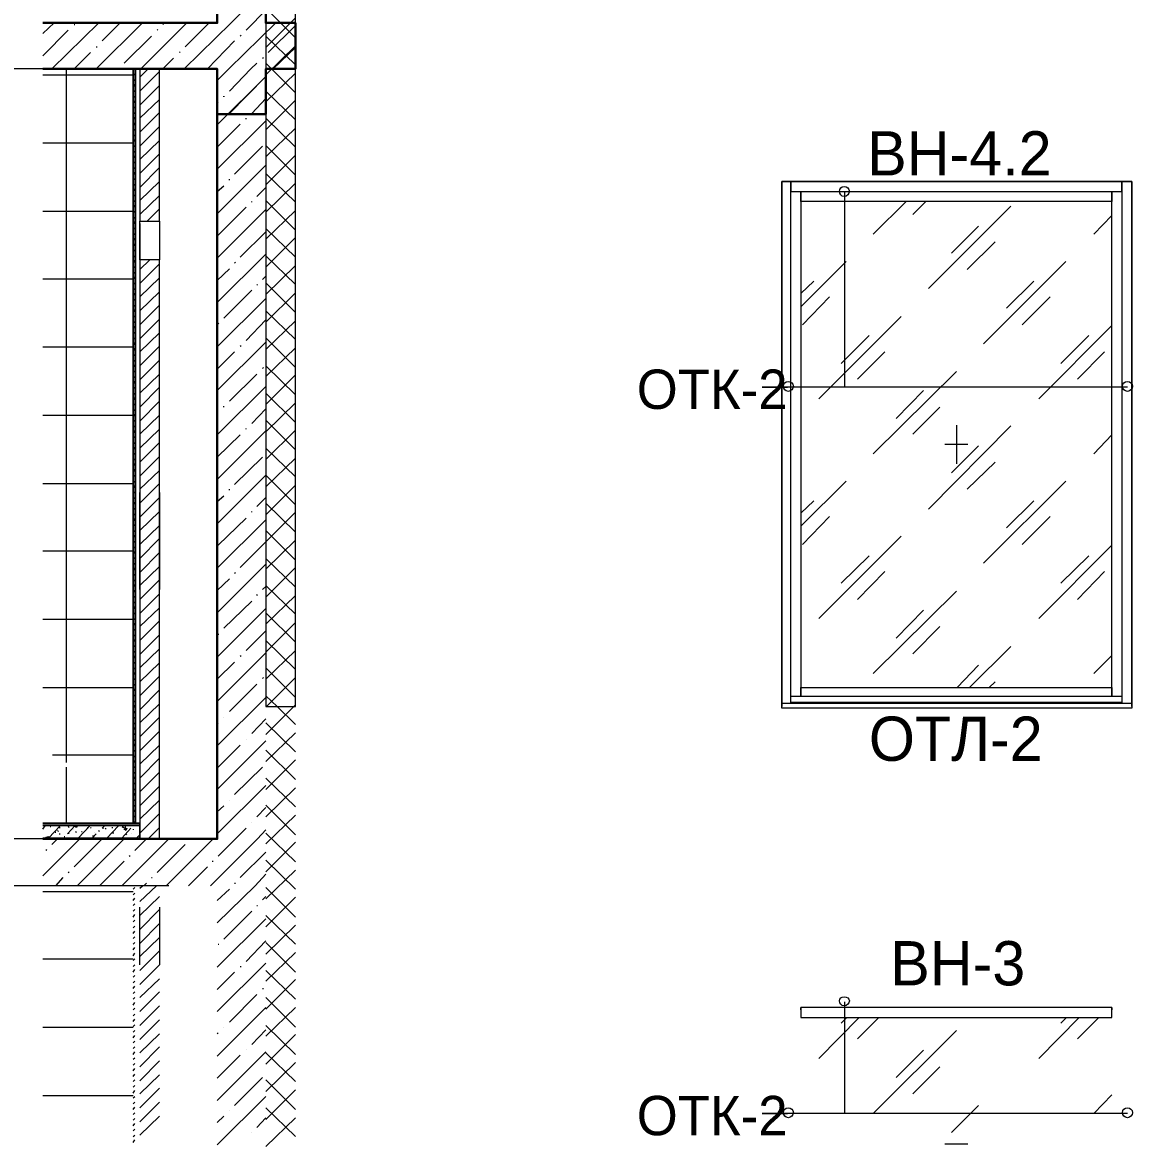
# Model space of a CAD drawing. Header units: millimetres. Extents: x 2294 to 908349, y -83289 to 219220.
# Drawn here: x 410032 to 415927, y -78057 to -72083 of the extents above; entities that cross this region are included whole.
import ezdxf

# ---------------------------------------------------------------- set-up
doc = ezdxf.new("R2010")
doc.units = ezdxf.units.MM
doc.layers.add('PDF _Геометрия', color=7, linetype='Continuous')
doc.layers.add('PDF _Текст', color=7, linetype='Continuous')

msp = doc.modelspace()

# ---------------------------------------------------------------- linework, layer by layer
at = {"layer": 'PDF _Геометрия', "lineweight": 30}
for points in [[(411066.2, -72329.7), (411066.2, -72570.2), (411324.1, -72570.2), (411324.1, -72329.7), (411481.5, -72329.7), (411481.5, -72084.9), (411324.1, -72084.9), (411324.1, -70843.4), (411066.2, -70843.4), (411066.2, -72084.9), (410139.4, -72084.9)], [(410139.4, -72329.7), (411066.2, -72329.7), (411066.2, -76421.5), (410139.4, -76421.5)]]:
    msp.add_lwpolyline(points, dxfattribs=at)
at = {"layer": 'PDF _Геометрия', "lineweight": 9}
for points in [[(411324.1, -70843.4), (411324.1, -75717.7), (411481.5, -75717.7), (411481.5, -70843.4)], [(410620.3, -72329.7), (410620.3, -76338.5), (410629, -76338.5), (410633.4, -76338.5), (410633.4, -72329.7), (410629, -72329.7)], [(410655.2, -73138.5), (410760.1, -73138.5), (410760.1, -72329.7), (410655.2, -72329.7), (410655.2, -73138.5), (410760.1, -73138.5), (410760.1, -73344), (410655.2, -73344)], [(415870.5, -72928.7), (415844.3, -72928.7), (414139.4, -72928.7), (414113.1, -72928.7), (414065.1, -72928.7), (414065.1, -73007.3), (414065.1, -75639), (414065.1, -75717.7), (414065.1, -72928.7), (415923, -72928.7), (415923, -75717.7), (415923, -75639), (415923, -73007.3), (415923, -72928.7)], [(414139.4, -72981.1), (415844.3, -72981.1), (415870.5, -72981.1), (415870.5, -72928.7), (415870.5, -73007.3), (415870.5, -75639), (415870.5, -75695.9), (414113.1, -75695.9), (414113.1, -75639), (414113.1, -73007.3), (414113.1, -72928.7), (414113.1, -72981.1)], [(414113.1, -75665.3), (414113.1, -72981.1), (414165.6, -72981.1), (414165.6, -75665.3)], [(415818.1, -73033.6), (414165.6, -73033.6), (414165.6, -72981.1), (415818.1, -72981.1)], [(415818.1, -75665.3), (415818.1, -72981.1), (415870.5, -72981.1), (415870.5, -75665.3)], [(410760.1, -76421.5), (410760.1, -73344), (410655.2, -73344), (410655.2, -76421.5)], [(415818.1, -75665.3), (414165.6, -75665.3), (414165.6, -75617.2), (415818.1, -75617.2)]]:
    msp.add_lwpolyline(points, close=True, dxfattribs=at)
for points in [[(410139.4, -72084.9), (411066.2, -72084.9), (411066.2, -72080.6), (411066.2, -71918.8), (410139.4, -71918.8), (410904.4, -71918.8), (410904.4, -71507.9), (410904.4, -71464.2), (410904.4, -71437.9), (410904.4, -71433.6), (410139.4, -71446.7)], [(410873.8, -72329.7), (409859.6, -72329.7), (409601.7, -72329.7), (409601.7, -72640.1), (408775.4, -72640.1)], [(410620.3, -76338.5), (410620.3, -72329.7), (410139.4, -72329.7)], [(410629, -72329.7), (410629, -76338.5)], [(410760.1, -76421.5), (410808.2, -76421.5), (411066.2, -76421.5), (411066.2, -72329.7)], [(414397.3, -72981.1), (414397.3, -74021.5), (413960.1, -74021.5), (414095.7, -74021.5)], [(414550.3, -73208.4), (414725.2, -73033.6)], [(414760.1, -73103.5), (414830.1, -73033.6)], [(414843.2, -73497), (415280.3, -73059.8)], [(415721.9, -73208.4), (415818.1, -73107.9)], [(410655.2, -73151.6), (410655.2, -73186.6), (410655.2, -73344), (410655.2, -73138.5)], [(414965.6, -73309), (415109.9, -73164.7)], [(415048.7, -73396.4), (415197.3, -73247.8)], [(414165.6, -73593.1), (414406, -73352.7)], [(415136.1, -73789.9), (415573.2, -73352.7)], [(414165.6, -73523.2), (414235.5, -73457.6)], [(415258.5, -73601.9), (415402.8, -73457.6)], [(414174.3, -73689.3), (414318.6, -73540.7)], [(415341.6, -73689.3), (415490.2, -73540.7)], [(414261.8, -74082.8), (414698.9, -73645.6)], [(415429, -74082.8), (415818.1, -73693.7)], [(414379.8, -73894.8), (414528.4, -73746.1)], [(415547, -73894.8), (415695.6, -73746.1)], [(414467.2, -73977.8), (414611.5, -73833.6)], [(415634.4, -73977.8), (415778.7, -73833.6)], [(414550.3, -74375.6), (414991.8, -73938.5)], [(415901.1, -74021.5), (413960.1, -74021.5)], [(414672.7, -74187.7), (414817, -74039)], [(414760.1, -74270.7), (414904.4, -74126.5)], [(414843.2, -74668.5), (415280.3, -74227)], [(414991.8, -74222.6), (414991.8, -74428.1)], [(415721.9, -74375.6), (415818.1, -74275.1)], [(414930.6, -74323.2), (415053, -74323.2)], [(414965.6, -74476.2), (415109.9, -74331.9)], [(415048.7, -74563.6), (415197.3, -74419.4)], [(414165.6, -74760.3), (414406, -74519.9)], [(415136.1, -74957.1), (415573.2, -74519.9)], [(410655.2, -75097), (410655.2, -74581.1)], [(410760.1, -74581.1), (410760.1, -75097)], [(414165.6, -74690.4), (414235.5, -74624.8)], [(415258.5, -74769.1), (415402.8, -74624.8)], [(414174.3, -74856.5), (414318.6, -74707.9)], [(415341.6, -74856.5), (415490.2, -74707.9)], [(414261.8, -75250), (414698.9, -74812.8)], [(415429, -75250), (415818.1, -74860.9)], [(414379.8, -75062), (414528.4, -74917.7)], [(415547, -75062), (415695.6, -74917.7)], [(414467.2, -75149.4), (414611.5, -75000.8)], [(415634.4, -75149.4), (415778.7, -75000.8)], [(414550.3, -75542.9), (414991.8, -75105.7)], [(414672.7, -75354.9), (414817, -75206.2)], [(414760.1, -75437.9), (414904.4, -75293.7)], [(415061.8, -75617.2), (415280.3, -75398.6)], [(415721.9, -75542.9), (415818.1, -75446.7)], [(414996.2, -75617.2), (415109.9, -75499.1)], [(415166.7, -75617.2), (415197.3, -75586.6)], [(415870.5, -75665.3), (414113.1, -75665.3)], [(415923, -75695.9), (415923, -75700.2), (415923, -75726.5), (414065.1, -75726.5), (414065.1, -75700.2), (414065.1, -75695.9)], [(414065.1, -75700.2), (415923, -75700.2)], [(414065.1, -75722.1), (414065.1, -75717.7)], [(415870.5, -75695.9), (414113.1, -75695.9), (415870.5, -75695.9)], [(415923, -75717.7), (415923, -75722.1)], [(410991.8, -76421.5), (409885.8, -76421.5), (409614.8, -76421.5), (409614.8, -76111.2), (408788.6, -76111.2)], [(410139.4, -76421.5), (410655.2, -76421.5), (410655.2, -76417.2), (410655.2, -76351.6), (410655.2, -76342.9), (410655.2, -76338.5), (410139.4, -76338.5)], [(410655.2, -76342.9), (410139.4, -76342.9)], [(410239.9, -76338.5), (410449.8, -76338.5)], [(410655.2, -76351.6), (410139.4, -76351.6)], [(410655.2, -76417.2), (410139.4, -76417.2)], [(410808.2, -76670.7), (409737.2, -76670.7), (409627.9, -76670.7), (409627.9, -76976.7), (408801.7, -76976.7)], [(410449.8, -76670.7), (410239.9, -76670.7)], [(410655.2, -76670.7), (410633.4, -76670.7)], [(410655.2, -77090.4), (410655.2, -76784.4)], [(410760.1, -76784.4), (410760.1, -77090.4)], [(414397.3, -77287.1), (414397.3, -77881.6), (413960.1, -77881.6), (414095.7, -77881.6)], [(414165.6, -77330.8), (414165.6, -77317.7), (414165.6, -77370.2), (415818.1, -77370.2), (415818.1, -77317.7), (415818.1, -77330.8)], [(415818.1, -77317.7), (414165.6, -77317.7)], [(414261.8, -77588.8), (414476, -77370.2)], [(414379.8, -77400.8), (414410.4, -77370.2)], [(414467.2, -77483.8), (414580.9, -77370.2)], [(415429, -77588.8), (415643.2, -77370.2)], [(415547, -77400.8), (415577.6, -77370.2)], [(415634.4, -77483.8), (415748.1, -77370.2)], [(414550.3, -77881.6), (414991.8, -77440.1)], [(414672.7, -77689.3), (414817, -77545)], [(414760.1, -77776.7), (414904.4, -77632.5)], [(414965.6, -77982.2), (415109.9, -77837.9)], [(415721.9, -77881.6), (415818.1, -77781.1)], [(415901.1, -77881.6), (413960.1, -77881.6)], [(415053, -78043.4), (414930.6, -78043.4)]]:
    msp.add_lwpolyline(points, dxfattribs=at)
at = {"layer": 'PDF _Геометрия', "color": 250, "lineweight": 9, "true_color": 0x1d1d1d}
for points in [[(410891.3, -72329.7), (411140.5, -72084.9), (411324.1, -71897)], [(411219.2, -72124.3), (411258.5, -72084.9), (411324.1, -72015)], [(411481.5, -72163.6), (411324.1, -72006.3)], [(410139.4, -72141.8), (410200.6, -72084.9)], [(410187.5, -72329.7), (410436.6, -72084.9)], [(410305.5, -72093.7), (410309.9, -72093.7)], [(410423.5, -72329.7), (410668.3, -72084.9)], [(410454.1, -72181.1), (410550.3, -72084.9)], [(410659.6, -72329.7), (410904.4, -72084.9)], [(410777.6, -72093.7), (410786.4, -72084.9)], [(410895.7, -72211.7), (411022.4, -72084.9)], [(411127.4, -72329.7), (411066.2, -72391), (411127.4, -72329.7), (411376.5, -72084.9)], [(411324.1, -72216.1), (411481.5, -72058.7)], [(411337.2, -72242.3), (411481.5, -72098.1)], [(410139.4, -72259.8), (410274.9, -72124.3)], [(410572.2, -72299.1), (410716.4, -72154.9)], [(410747, -72124.3), (410751.4, -72119.9)], [(411188.6, -72154.9), (411192.9, -72150.5)], [(411481.5, -72307.9), (411324.1, -72154.9)], [(410423.5, -72211.7), (410427.9, -72211.7)], [(411013.7, -72329.7), (411158, -72181.1)], [(411324.1, -72360.3), (411481.5, -72207.3)], [(411363.4, -72329.7), (411481.5, -72216.1)], [(410305.5, -72329.7), (410392.9, -72242.3)], [(410777.6, -72329.7), (410834.5, -72272.9)], [(410865.1, -72242.3), (410869.4, -72237.9)], [(411306.6, -72272.9), (411311, -72268.5)], [(410541.6, -72329.7), (410541.6, -72325.4)], [(410655.2, -72373.5), (410698.9, -72329.7)], [(411245.4, -72329.7), (411131.7, -72447.8), (411245.4, -72329.7), (411276, -72299.1)], [(411481.5, -72456.5), (411324.1, -72299.1)], [(410655.2, -72447.8), (410760.1, -72342.9)], [(411127.4, -72570.2), (411324.1, -72369.1), (411066.2, -72627)], [(411324.1, -72504.6), (411481.5, -72351.6)], [(410655.2, -72522.1), (410760.1, -72417.2)], [(411481.5, -72600.8), (411324.1, -72447.8)], [(410655.2, -72592), (410760.1, -72491.5)], [(411324.1, -72653.2), (411481.5, -72495.9)], [(410655.2, -72666.4), (410760.1, -72561.4)], [(410655.2, -72740.7), (410760.1, -72635.8)], [(411066.2, -72863.1), (411324.1, -72605.2)], [(411066.2, -72745), (411188.6, -72622.6)], [(411219.2, -72596.4), (411219.2, -72592)], [(411481.5, -72745), (411324.1, -72592)], [(411324.1, -72797.5), (411481.5, -72644.5)], [(410655.2, -72810.6), (410760.1, -72710.1)], [(411158, -72889.3), (411306.6, -72740.7)], [(411481.5, -72893.7), (411324.1, -72736.3)], [(410655.2, -72884.9), (410760.1, -72780)], [(411324.1, -72946.1), (411481.5, -72788.8)], [(410655.2, -72959.3), (410760.1, -72854.3)], [(411066.2, -73099.1), (411324.1, -72841.2)], [(410655.2, -73029.2), (410760.1, -72928.7)], [(411131.7, -72919.9), (411131.7, -72915.5)], [(411481.5, -73037.9), (411324.1, -72884.9)], [(411324.1, -73090.4), (411481.5, -72937.4)], [(411066.2, -72981.1), (411101.1, -72950.5)], [(411276, -73007.3), (411324.1, -72959.3)], [(410655.2, -73103.5), (410760.1, -73003)], [(411249.8, -73037.9), (411249.8, -73033.6)], [(411481.5, -73186.6), (411324.1, -73029.2)], [(410694.6, -73138.5), (410760.1, -73072.9)], [(411066.2, -73335.2), (411324.1, -73077.3)], [(411070.5, -73212.8), (411219.2, -73064.2)], [(411324.1, -73234.7), (411481.5, -73081.7)], [(411481.5, -73330.8), (411324.1, -73177.8)], [(411188.6, -73330.8), (411324.1, -73195.3)], [(411324.1, -73383.3), (411481.5, -73225.9)], [(410655.2, -73396.4), (410707.7, -73344)], [(411066.2, -73571.3), (411324.1, -73313.4)], [(411158, -73361.4), (411162.3, -73357.1)], [(411481.5, -73475.1), (411324.1, -73322.1)], [(410655.2, -73470.7), (410760.1, -73365.8)], [(411066.2, -73453.2), (411131.7, -73392)], [(411324.1, -73527.6), (411481.5, -73374.6)], [(410655.2, -73540.7), (410760.1, -73440.1)], [(411276, -73479.5), (411280.4, -73475.1)], [(411306.6, -73448.9), (411324.1, -73431.4)], [(411481.5, -73623.7), (411324.1, -73466.4)], [(410655.2, -73615), (410760.1, -73514.4)], [(411101.1, -73654.3), (411249.8, -73505.7)], [(411324.1, -73676.2), (411481.5, -73518.8)], [(410655.2, -73689.3), (410760.1, -73584.4)], [(411066.2, -73807.3), (411324.1, -73549.4)], [(411481.5, -73768), (411324.1, -73615)], [(410655.2, -73763.6), (410760.1, -73658.7)], [(411070.5, -73684.9), (411074.9, -73680.6)], [(411219.2, -73772.4), (411324.1, -73663.1)], [(411324.1, -73820.5), (411481.5, -73667.5)], [(410655.2, -73833.6), (410760.1, -73733)], [(411481.5, -73916.6), (411324.1, -73759.3)], [(410655.2, -73907.9), (410760.1, -73803)], [(411066.2, -74039), (411324.1, -73781.1)], [(411066.2, -73925.4), (411158, -73833.6)], [(411188.6, -73803), (411192.9, -73798.6)], [(411324.1, -73964.7), (411481.5, -73811.7)], [(410655.2, -73982.2), (410760.1, -73877.3)], [(410655.2, -74052.1), (410760.1, -73951.6)], [(411131.7, -74095.9), (411276, -73951.6)], [(411306.6, -73921), (411311, -73916.6)], [(411481.5, -74060.9), (411324.1, -73907.9)], [(411324.1, -74113.4), (411481.5, -73956)], [(410655.2, -74126.5), (410760.1, -74021.5)], [(411066.2, -74275.1), (411324.1, -74017.2)], [(411481.5, -74209.5), (411324.1, -74052.1)], [(410655.2, -74200.8), (410760.1, -74095.9)], [(411101.1, -74126.5), (411101.1, -74122.1)], [(411324.1, -74257.6), (411481.5, -74104.6)], [(410655.2, -74270.7), (410760.1, -74170.2)], [(411066.2, -74157.1), (411070.5, -74157.1)], [(411249.8, -74213.9), (411324.1, -74135.2)], [(410655.2, -74345), (410760.1, -74244.5)], [(411066.2, -74511.2), (411324.1, -74253.2)], [(411219.2, -74244.5), (411219.2, -74240.1)], [(411481.5, -74353.8), (411324.1, -74196.4)], [(411324.1, -74406.2), (411481.5, -74248.9)], [(411066.2, -74393.1), (411188.6, -74275.1)], [(410655.2, -74419.4), (410760.1, -74314.4)], [(411481.5, -74498), (411324.1, -74345)], [(410655.2, -74493.7), (410760.1, -74388.8)], [(411158, -74537.4), (411306.6, -74393.1)], [(411324.1, -74550.5), (411481.5, -74397.5)], [(410655.2, -74563.6), (410760.1, -74463.1)], [(411066.2, -74747.2), (411324.1, -74489.3), (411481.5, -74646.7)], [(410655.2, -74637.9), (410760.1, -74533)], [(411324.1, -74699.1), (411481.5, -74541.8)], [(410655.2, -74712.3), (410760.1, -74607.3)], [(411066.2, -74629.2), (411101.1, -74598.6)], [(411131.7, -74568), (411131.7, -74563.6)], [(411276, -74655.4), (411324.1, -74607.3)], [(411481.5, -74790.9), (411324.1, -74637.9)], [(410655.2, -74782.2), (410760.1, -74681.7)], [(411066.2, -74983.3), (411324.1, -74725.4)], [(411070.5, -74860.9), (411219.2, -74716.6)], [(411188.6, -74978.9), (411324.1, -74843.4), (411481.5, -74686)], [(411249.8, -74686), (411249.8, -74681.7)], [(410655.2, -74856.5), (410760.1, -74756)], [(411481.5, -74939.6), (411324.1, -74782.2)], [(410655.2, -74930.8), (410760.1, -74825.9)], [(411324.1, -74987.7), (411481.5, -74834.7)], [(410655.2, -75005.2), (410760.1, -74900.2)], [(411066.2, -75219.4), (411324.1, -74961.4)], [(411481.5, -75083.8), (411324.1, -74930.8)], [(410655.2, -75075.1), (410760.1, -74974.6)], [(411158, -75009.5), (411162.3, -75005.2)], [(411324.1, -75136.3), (411481.5, -74978.9)], [(410655.2, -75149.4), (410760.1, -75044.5)], [(411066.2, -75101.3), (411131.7, -75040.1)], [(411306.6, -75097), (411324.1, -75079.5)], [(411481.5, -75228.1), (411324.1, -75075.1)], [(410655.2, -75223.7), (410760.1, -75118.8)], [(411276, -75127.6), (411280.4, -75123.2)], [(411324.1, -75280.6), (411481.5, -75127.6)], [(410655.2, -75293.7), (410760.1, -75193.1)], [(411066.2, -75455.4), (411324.1, -75197.5)], [(411101.1, -75302.4), (411249.8, -75158.2)], [(410655.2, -75368), (410760.1, -75263.1)], [(411481.5, -75376.7), (411324.1, -75219.4)], [(411219.2, -75420.5), (411324.1, -75315.5)], [(411324.1, -75429.2), (411481.5, -75271.8)], [(410655.2, -75442.3), (410760.1, -75337.4)], [(411070.5, -75333), (411074.9, -75333)], [(411481.5, -75521), (411324.1, -75368)], [(410655.2, -75512.3), (410760.1, -75411.7)], [(411066.2, -75691.5), (411324.1, -75433.6)], [(411188.6, -75451.1), (411192.9, -75446.7)], [(411324.1, -75573.5), (411481.5, -75420.5)], [(410655.2, -75586.6), (410760.1, -75486)], [(411066.2, -75573.5), (411158, -75481.7)], [(410655.2, -75660.9), (410760.1, -75556)], [(411306.6, -75569.1), (411311, -75564.7)], [(411481.5, -75669.6), (411324.1, -75512.3)], [(411324.1, -75717.7), (411328.4, -75717.7), (411481.5, -75564.7)], [(411131.7, -75743.9), (411276, -75599.7)], [(410655.2, -75735.2), (410760.1, -75630.3)], [(411066.2, -75927.6), (411324.1, -75669.6)], [(411481.5, -75813.9), (411385.3, -75717.7), (411324.1, -75660.9)], [(410655.2, -75805.2), (410760.1, -75704.6)], [(411324.1, -75866.4), (411472.7, -75717.7), (411481.5, -75709)], [(410655.2, -75879.5), (410760.1, -75774.5)], [(411066.2, -75809.5), (411070.5, -75805.2)], [(411101.1, -75774.5), (411101.1, -75774.5)], [(411249.8, -75862), (411324.1, -75783.3)], [(411481.5, -75958.2), (411324.1, -75805.2)], [(410655.2, -75953.8), (410760.1, -75848.9)], [(411324.1, -76010.6), (411481.5, -75857.6)], [(410655.2, -76023.7), (410760.1, -75923.2)], [(411066.2, -76159.2), (411324.1, -75901.3)], [(411066.2, -76045.6), (411188.6, -75923.2)], [(411219.2, -75892.6), (411219.2, -75892.6)], [(411481.5, -76106.8), (411324.1, -75949.4)], [(410655.2, -76098), (410760.1, -75993.1)], [(411158, -76185.5), (411306.6, -76041.2)], [(411324.1, -76159.2), (411481.5, -76001.9)], [(410655.2, -76172.4), (410760.1, -76067.4)], [(411481.5, -76251.1), (411324.1, -76098)], [(410655.2, -76246.7), (410760.1, -76141.8)], [(411066.2, -76395.3), (411324.1, -76137.4)], [(411324.1, -76303.5), (411481.5, -76150.5)], [(410655.2, -76316.6), (410760.1, -76216.1)], [(411131.7, -76216.1), (411131.7, -76216.1)], [(411066.2, -76277.3), (411101.1, -76246.7)], [(411276, -76303.5), (411324.1, -76255.4)], [(411481.5, -76399.7), (411324.1, -76242.3)], [(410655.2, -76390.9), (410760.1, -76286)], [(411249.8, -76334.1), (411249.8, -76334.1)], [(411324.1, -76447.8), (411481.5, -76294.8)], [(410139.4, -76369.1), (410152.5, -76351.6)], [(410170, -76417.2), (410231.2, -76351.6)], [(410178.7, -76356), (410183.1, -76356)], [(410205, -76386.6), (410209.3, -76386.6)], [(410218.1, -76377.8), (410222.4, -76382.2)], [(410226.8, -76360.3), (410231.2, -76360.3)], [(410226.8, -76395.3), (410231.2, -76395.3)], [(410270.5, -76395.3), (410309.9, -76351.6)], [(410274.9, -76356), (410279.3, -76360.3)], [(410274.9, -76390.9), (410279.3, -76390.9)], [(410301.1, -76373.5), (410301.1, -76373.5)], [(410323, -76351.6), (410318.6, -76360.3), (410309.9, -76356), (410314.2, -76351.6)], [(410314.2, -76382.2), (410318.6, -76386.6)], [(410327.4, -76417.2), (410388.6, -76351.6)], [(410344.8, -76382.2), (410349.2, -76382.2)], [(410375.4, -76360.3), (410379.8, -76364.7)], [(410392.9, -76364.7), (410397.3, -76360.3)], [(410401.7, -76417.2), (410423.5, -76395.3)], [(410406, -76404.1), (410406, -76408.4)], [(410414.8, -76386.6), (410414.8, -76386.6)], [(410436.6, -76382.2), (410441, -76377.8)], [(410454.1, -76364.7), (410467.2, -76351.6)], [(410458.5, -76364.7), (410462.9, -76364.7)], [(410471.6, -76364.7), (410476, -76369.1)], [(410480.4, -76417.2), (410541.6, -76351.6)], [(410506.6, -76360.3), (410511, -76360.3)], [(410511, -76390.9), (410515.3, -76390.9), (410511, -76386.6)], [(410559, -76417.2), (410607.1, -76364.7)], [(410576.5, -76351.6), (410576.5, -76364.7), (410563.4, -76360.3), (410567.8, -76351.6)], [(410572.2, -76369.1), (410572.2, -76373.5)], [(410580.9, -76399.7), (410585.3, -76395.3)], [(410611.5, -76395.3), (410611.5, -76395.3)], [(410620.3, -76369.1), (410620.3, -76373.5)], [(410637.7, -76417.2), (410655.2, -76399.7)], [(410698.9, -76421.5), (410760.1, -76360.3)], [(411031.2, -76670.7), (411280.4, -76421.5), (411324.1, -76373.5)], [(411070.5, -76513.3), (411162.3, -76421.5), (411219.2, -76364.7)], [(411481.5, -76543.9), (411324.1, -76390.9)], [(410139.4, -76618.3), (410336.1, -76421.5), (410331.7, -76417.2)], [(410156.9, -76417.2), (410156.9, -76412.8), (410170, -76408.4), (410165.6, -76417.2)], [(410183.1, -76417.2), (410187.5, -76421.5), (410191.8, -76417.2)], [(410187.5, -76452.1), (410218.1, -76421.5)], [(410253, -76408.4), (410257.4, -76408.4)], [(410305.5, -76570.2), (410454.1, -76421.5)], [(410323, -76670.7), (410572.2, -76421.5)], [(410331.7, -76421.5), (410336.1, -76417.2)], [(410476, -76417.2), (410480.4, -76421.5), (410484.7, -76417.2)], [(410484.7, -76412.8), (410489.1, -76408.4)], [(410559, -76670.7), (410808.2, -76421.5)], [(410629, -76421.5), (410620.3, -76417.2)], [(410624.6, -76421.5), (410629, -76417.2)], [(410629, -76482.7), (410690.2, -76421.5)], [(410642.1, -76408.4), (410646.5, -76408.4)], [(410747, -76600.8), (410895.7, -76452.1)], [(410795.1, -76670.7), (411044.3, -76421.5)], [(410921.9, -76421.5), (410926.3, -76421.5)], [(411324.1, -76596.4), (411481.5, -76439)], [(410156.9, -76482.7), (410161.2, -76478.4)], [(410598.4, -76513.3), (410602.8, -76509)], [(411188.6, -76627), (411324.1, -76491.5)], [(410441, -76670.7), (410572.2, -76539.6)], [(410913.1, -76670.7), (411013.7, -76570.2)], [(411039.9, -76539.6), (411044.3, -76539.6)], [(411481.5, -76688.2), (411324.1, -76535.2)], [(410209.3, -76670.7), (410248.7, -76627)], [(410274.9, -76600.8), (410279.3, -76596.4)], [(410716.4, -76627), (410720.8, -76627)], [(411066.2, -76867.4), (411267.2, -76670.7), (411324.1, -76609.5)], [(411324.1, -76740.7), (411481.5, -76587.7)], [(410655.2, -76683.8), (410668.3, -76670.7)], [(410655.2, -76753.8), (410742.7, -76670.7)], [(410677.1, -76670.7), (410690.2, -76657.6)], [(411066.2, -76749.4), (411131.7, -76688.2)], [(411158, -76657.6), (411162.3, -76657.6)], [(411481.5, -76836.8), (411324.1, -76679.5)], [(410655.2, -76828.1), (410760.1, -76727.6)], [(411306.6, -76745), (411324.1, -76727.6)], [(411324.1, -76889.3), (411481.5, -76731.9)], [(410655.2, -76902.4), (410760.1, -76797.5)], [(411101.1, -76954.9), (411249.8, -76806.2)], [(411276, -76775.6), (411280.4, -76775.6)], [(410655.2, -76976.7), (410760.1, -76871.8)], [(411066.2, -77103.5), (411324.1, -76845.6)], [(411481.5, -76981.1), (411324.1, -76828.1)], [(411324.1, -77033.6), (411481.5, -76880.6)], [(410655.2, -77046.7), (410760.1, -76946.1)], [(411070.5, -76981.1), (411074.9, -76981.1)], [(411219.2, -77072.9), (411324.1, -76963.6)], [(411481.5, -77129.7), (411324.1, -76972.4)], [(410655.2, -77121), (410760.1, -77016.1)], [(411324.1, -77177.8), (411481.5, -77024.8)], [(410655.2, -77195.3), (410760.1, -77090.4)], [(411066.2, -77339.6), (411324.1, -77081.6)], [(411188.6, -77099.1), (411192.9, -77099.1)], [(411481.5, -77274), (411324.1, -77121)], [(410655.2, -77265.3), (410760.1, -77164.7)], [(411066.2, -77221.5), (411158, -77129.7)], [(411324.1, -77326.5), (411481.5, -77169.1)], [(410655.2, -77339.6), (410760.1, -77234.7)], [(411306.6, -77217.2), (411311, -77217.2)], [(411131.7, -77396.4), (411276, -77247.8)], [(411481.5, -77422.6), (411324.1, -77265.3)], [(410655.2, -77413.9), (410760.1, -77309)], [(411066.2, -77575.6), (411324.1, -77317.7)], [(411324.1, -77470.7), (411481.5, -77317.7)], [(410655.2, -77488.2), (410760.1, -77383.3)], [(411481.5, -77566.9), (411324.1, -77413.9)], [(410655.2, -77558.2), (410760.1, -77457.6)], [(411066.2, -77457.6), (411070.5, -77453.2)], [(411101.1, -77422.6), (411101.1, -77422.6)], [(411249.8, -77514.4), (411324.1, -77435.7)], [(411324.1, -77619.4), (411481.5, -77462)], [(410655.2, -77632.5), (410760.1, -77527.6)], [(411066.2, -77811.7), (411324.1, -77553.8)], [(411066.2, -77693.7), (411188.6, -77571.3)], [(411219.2, -77540.7), (411219.2, -77540.7)], [(411481.5, -77711.2), (411324.1, -77558.2)], [(410655.2, -77706.8), (410760.1, -77601.9)], [(411324.1, -77763.6), (411481.5, -77610.6)], [(410655.2, -77776.7), (410760.1, -77676.2)], [(411158, -77837.9), (411306.6, -77689.3)], [(411481.5, -77859.8), (411324.1, -77702.4)], [(410655.2, -77851), (410760.1, -77746.1)], [(411324.1, -77912.2), (411481.5, -77754.9)], [(410655.2, -77925.4), (410760.1, -77820.4)], [(411066.2, -78047.8), (411324.1, -77789.8)], [(410655.2, -77995.3), (410760.1, -77894.8)], [(411066.2, -77929.7), (411101.1, -77894.8)], [(411131.7, -77864.2), (411131.7, -77864.2)], [(411481.5, -78004.1), (411324.1, -77851)], [(411276, -77956), (411324.1, -77903.5)], [(411324.1, -78056.5), (411481.5, -77903.5)], [(411249.8, -77982.2), (411249.8, -77982.2)]]:
    msp.add_lwpolyline(points, dxfattribs=at)
at = {"layer": 'PDF _Геометрия', "color": 250, "lineweight": 9, "true_color": 0x262626}
for points in [[(410266.2, -76015), (410266.2, -72329.7)], [(410139.4, -72360.3), (410620.3, -72360.3)], [(410139.4, -72723.2), (410620.3, -72723.2)], [(410139.4, -73086), (410620.3, -73086)], [(410139.4, -73444.5), (410620.3, -73444.5)], [(410139.4, -73807.3), (410620.3, -73807.3)], [(410139.4, -74170.2), (410620.3, -74170.2)], [(410139.4, -74533), (410620.3, -74533)], [(410139.4, -74891.5), (410620.3, -74891.5)], [(410139.4, -75254.3), (410620.3, -75254.3)], [(410139.4, -75617.2), (410620.3, -75617.2)], [(410191.8, -75975.6), (410620.3, -75975.6)], [(410266.2, -76338.5), (410266.2, -76041.2)], [(410139.4, -76701.3), (410620.3, -76701.3)], [(410139.4, -77059.8), (410620.3, -77059.8)], [(410139.4, -77422.6), (410620.3, -77422.6)], [(410139.4, -77785.5), (410620.3, -77785.5)]]:
    msp.add_lwpolyline(points, dxfattribs=at)
at = {"layer": 'PDF _Геометрия', "color": 252, "lineweight": 9, "true_color": 0x878787}
for points in [[(410620.3, -72338.5), (410624.6, -72329.7)], [(410620.3, -72364.7), (410629, -72356)], [(410620.3, -72395.3), (410629, -72386.6)], [(410620.3, -72425.9), (410629, -72412.8)], [(410620.3, -72452.2), (410629, -72443.4)], [(410620.3, -72482.8), (410629, -72474)], [(410620.3, -72513.4), (410629, -72500.2)], [(410620.3, -72539.6), (410629, -72530.8)], [(410620.3, -72570.2), (410629, -72561.4)], [(410620.3, -72600.8), (410629, -72587.7)], [(410620.3, -72631.4), (410629, -72618.3)], [(410620.3, -72657.6), (410629, -72648.9)], [(410620.3, -72688.2), (410629, -72679.5)], [(410620.3, -72718.8), (410629, -72705.7)], [(410620.3, -72745), (410629, -72736.3)], [(410620.3, -72775.6), (410629, -72766.9)], [(410620.3, -72806.3), (410629, -72793.1)], [(410620.3, -72832.5), (410629, -72823.7)], [(410620.3, -72863.1), (410629, -72854.3)], [(410620.3, -72893.7), (410629, -72880.6)], [(410620.3, -72919.9), (410629, -72911.2)], [(410620.3, -72950.5), (410629, -72941.8)], [(410620.3, -72981.1), (410629, -72968)], [(410620.3, -73007.3), (410629, -72998.6)], [(410620.3, -73037.9), (410629, -73029.2)], [(410620.3, -73068.5), (410629, -73055.4)], [(410620.3, -73094.8), (410629, -73086)], [(410620.3, -73125.4), (410629, -73116.6)], [(410620.3, -73156), (410629, -73142.9)], [(410620.3, -73182.2), (410629, -73173.5)], [(410620.3, -73212.8), (410629, -73204.1)], [(410620.3, -73243.4), (410629, -73230.3)], [(410620.3, -73274), (410629, -73260.9)], [(410620.3, -73300.2), (410629, -73291.5)], [(410620.3, -73330.8), (410629, -73322.1)], [(410620.3, -73361.4), (410629, -73348.3)], [(410620.3, -73387.7), (410629, -73378.9)], [(410620.3, -73418.3), (410629, -73409.5)], [(410620.3, -73448.9), (410629, -73435.8)], [(410620.3, -73475.1), (410629, -73466.4)], [(410620.3, -73505.7), (410629, -73497)], [(410620.3, -73536.3), (410629, -73523.2)], [(410620.3, -73562.5), (410629, -73553.8)], [(410620.3, -73593.1), (410629, -73584.4)], [(410620.3, -73623.7), (410629, -73610.6)], [(410620.3, -73650), (410629, -73641.2)], [(410620.3, -73680.6), (410629, -73671.8)], [(410620.3, -73711.2), (410629, -73698.1)], [(410620.3, -73737.4), (410629, -73728.7)], [(410620.3, -73768), (410629, -73759.3)], [(410620.3, -73798.6), (410629, -73785.5)], [(410620.3, -73829.2), (410629, -73816.1)], [(410620.3, -73855.4), (410629, -73846.7)], [(410620.3, -73886), (410629, -73877.3)], [(410620.3, -73916.6), (410629, -73903.5)], [(410620.3, -73942.9), (410629, -73934.1)], [(410620.3, -73973.5), (410629, -73964.7)], [(410620.3, -74004.1), (410629, -73990.9)], [(410620.3, -74030.3), (410629, -74021.5)], [(410620.3, -74060.9), (410629, -74052.1)], [(410620.3, -74091.5), (410629, -74078.4)], [(410620.3, -74117.7), (410629, -74109)], [(410620.3, -74148.3), (410629, -74139.6)], [(410620.3, -74178.9), (410629, -74165.8)], [(410620.3, -74205.2), (410629, -74196.4)], [(410620.3, -74235.8), (410629, -74227)], [(410620.3, -74266.4), (410629, -74253.2)], [(410620.3, -74292.6), (410629, -74283.8)], [(410620.3, -74323.2), (410629, -74314.4)], [(410620.3, -74353.8), (410629, -74340.7)], [(410620.3, -74380), (410629, -74371.3)], [(410620.3, -74410.6), (410629, -74401.9)], [(410620.3, -74441.2), (410629, -74428.1)], [(410620.3, -74471.8), (410629, -74458.7)], [(410620.3, -74498), (410629, -74489.3)], [(410620.3, -74528.7), (410629, -74519.9)], [(410620.3, -74559.3), (410629, -74546.1)], [(410620.3, -74585.5), (410629, -74576.7)], [(410620.3, -74616.1), (410629, -74607.3)], [(410620.3, -74646.7), (410629, -74633.6)], [(410620.3, -74672.9), (410629, -74664.2)], [(410620.3, -74703.5), (410629, -74694.8)], [(410620.3, -74734.1), (410629, -74721)], [(410620.3, -74760.3), (410629, -74751.6)], [(410620.3, -74790.9), (410629, -74782.2)], [(410620.3, -74821.5), (410629, -74808.4)], [(410620.3, -74847.8), (410629, -74839)], [(410620.3, -74878.4), (410629, -74869.6)], [(410620.3, -74909), (410629, -74895.9)], [(410620.3, -74935.2), (410629, -74926.5)], [(410620.3, -74965.8), (410629, -74957.1)], [(410620.3, -74996.4), (410629, -74983.3)], [(410620.3, -75022.6), (410629, -75013.9)], [(410620.3, -75053.2), (410629, -75044.5)], [(410620.3, -75083.8), (410629, -75070.7)], [(410620.3, -75114.4), (410629, -75101.3)], [(410620.3, -75140.7), (410629, -75131.9)], [(410620.3, -75171.3), (410629, -75162.5)], [(410620.3, -75201.9), (410629, -75188.8)], [(410620.3, -75228.1), (410629, -75219.4)], [(410620.3, -75258.7), (410629, -75250)], [(410620.3, -75289.3), (410629, -75276.2)], [(410620.3, -75315.5), (410629, -75306.8)], [(410620.3, -75346.1), (410629, -75337.4)], [(410620.3, -75376.7), (410629, -75363.6)], [(410620.3, -75403), (410629, -75394.2)], [(410620.3, -75433.6), (410629, -75424.8)], [(410620.3, -75464.2), (410629, -75451.1)], [(410620.3, -75490.4), (410629, -75481.7)], [(410620.3, -75521), (410629, -75512.3)], [(410620.3, -75551.6), (410629, -75538.5)], [(410620.3, -75577.8), (410629, -75569.1)], [(410620.3, -75608.4), (410629, -75599.7)], [(410620.3, -75639), (410629, -75625.9)], [(410620.3, -75665.3), (410629, -75656.5)], [(410620.3, -75695.9), (410629, -75687.1)], [(410620.3, -75726.5), (410629, -75713.3)], [(410620.3, -75757.1), (410629, -75743.9)], [(410620.3, -75783.3), (410629, -75774.5)], [(410620.3, -75813.9), (410629, -75805.2)], [(410620.3, -75844.5), (410629, -75831.4)], [(410620.3, -75870.7), (410629, -75862)], [(410620.3, -75901.3), (410629, -75892.6)], [(410620.3, -75931.9), (410629, -75918.8)], [(410620.3, -75958.2), (410629, -75949.4)], [(410620.3, -75988.8), (410629, -75980)], [(410620.3, -76019.4), (410629, -76006.2)], [(410620.3, -76045.6), (410629, -76036.8)], [(410620.3, -76076.2), (410629, -76067.4)], [(410620.3, -76106.8), (410629, -76093.7)], [(410620.3, -76133), (410629, -76124.3)], [(410620.3, -76163.6), (410629, -76154.9)], [(410620.3, -76194.2), (410629, -76181.1)], [(410620.3, -76220.4), (410629, -76211.7)], [(410620.3, -76251.1), (410629, -76242.3)], [(410620.3, -76281.7), (410629, -76268.5)], [(410620.3, -76307.9), (410629, -76299.1)], [(410620.3, -76338.5), (410629, -76329.7)], [(410620.3, -76688.2), (410629, -76679.5)], [(410620.3, -76718.8), (410629, -76710.1)], [(410620.3, -76749.4), (410629, -76736.3)], [(410620.3, -76775.6), (410629, -76766.9)], [(410620.3, -76806.2), (410629, -76797.5)], [(410620.3, -76836.8), (410629, -76823.7)], [(410620.3, -76863.1), (410629, -76854.3)], [(410620.3, -76893.7), (410629, -76884.9)], [(410620.3, -76924.3), (410629, -76911.2)], [(410620.3, -76950.5), (410629, -76941.8)], [(410620.3, -76981.1), (410629, -76972.4)], [(410620.3, -77011.7), (410629, -76998.6)], [(410620.3, -77042.3), (410629, -77029.2)], [(410620.3, -77068.5), (410629, -77059.8)], [(410620.3, -77099.1), (410629, -77090.4)], [(410620.3, -77129.7), (410629, -77116.6)], [(410620.3, -77156), (410629, -77147.2)], [(410620.3, -77186.6), (410629, -77177.8)], [(410620.3, -77217.2), (410629, -77204.1)], [(410620.3, -77243.4), (410629, -77234.7)], [(410620.3, -77274), (410629, -77265.3)], [(410620.3, -77304.6), (410629, -77291.5)], [(410620.3, -77330.8), (410629, -77322.1)], [(410620.3, -77361.4), (410629, -77352.7)], [(410620.3, -77392), (410629, -77378.9)], [(410620.3, -77418.3), (410629, -77409.5)], [(410620.3, -77448.9), (410629, -77440.1)], [(410620.3, -77479.5), (410629, -77466.3)], [(410620.3, -77505.7), (410629, -77496.9)], [(410620.3, -77536.3), (410629, -77527.6)], [(410620.3, -77566.9), (410629, -77553.8)], [(410620.3, -77593.1), (410629, -77584.4)], [(410620.3, -77623.7), (410629, -77615)], [(410620.3, -77654.3), (410629, -77641.2)], [(410620.3, -77684.9), (410629, -77671.8)], [(410620.3, -77711.2), (410629, -77702.4)], [(410620.3, -77741.8), (410629, -77733)], [(410620.3, -77772.4), (410629, -77759.2)], [(410620.3, -77798.6), (410629, -77789.8)], [(410620.3, -77829.2), (410629, -77820.4)], [(410620.3, -77859.8), (410629, -77846.7)], [(410620.3, -77886), (410629, -77877.3)], [(410620.3, -77916.6), (410629, -77907.9)], [(410620.3, -77947.2), (410629, -77934.1)], [(410620.3, -77973.5), (410629, -77964.7)], [(410620.3, -78004.1), (410629, -77995.3)], [(410620.3, -78034.7), (410629, -78021.5)]]:
    msp.add_lwpolyline(points, dxfattribs=at)
at = {"layer": 'PDF _Геометрия', "color": 250, "lineweight": 9, "true_color": 0x1d1d1d}
for points in [[(411070.5, -72504.6), (411066.2, -72509)], [(411101.1, -72474), (411101.1, -72478.4)], [(411324.1, -72487.1), (411249.8, -72565.8)], [(410585.3, -76364.7), (410580.9, -76377.8), (410572.2, -76369.1)]]:
    msp.add_lwpolyline(points, close=True, dxfattribs=at)
at = {"layer": 'PDF _Геометрия', "lineweight": 9}
for points in [[(414371.1, -72981.1), (414371.1, -72963.6), (414379.8, -72954.9), (414397.3, -72954.9)], [(414371.1, -72981.1), (414371.1, -72963.6), (414379.8, -72954.9), (414397.3, -72954.9)], [(414397.3, -73007.3), (414379.8, -73007.3), (414371.1, -72994.2), (414371.1, -72981.1)], [(414397.3, -73007.3), (414379.8, -73007.3), (414371.1, -72994.2), (414371.1, -72981.1)], [(414397.3, -72954.9), (414410.4, -72954.9), (414423.5, -72963.6), (414423.5, -72981.1)], [(414397.3, -72954.9), (414410.4, -72954.9), (414423.5, -72963.6), (414423.5, -72981.1)], [(414423.5, -72981.1), (414423.5, -72994.2), (414410.4, -73007.3), (414397.3, -73007.3)], [(414423.5, -72981.1), (414423.5, -72994.2), (414410.4, -73007.3), (414397.3, -73007.3)], [(414073.8, -74017.2), (414073.8, -73999.7), (414082.5, -73990.9), (414100, -73990.9)], [(414073.8, -74017.2), (414073.8, -73999.7), (414082.5, -73990.9), (414100, -73990.9)], [(414100, -73990.9), (414113.1, -73990.9), (414126.3, -73999.7), (414126.3, -74017.2)], [(414100, -73990.9), (414113.1, -73990.9), (414126.3, -73999.7), (414126.3, -74017.2)], [(415874.9, -74017.2), (415874.9, -73999.7), (415883.6, -73990.9), (415901.1, -73990.9)], [(415874.9, -74017.2), (415874.9, -73999.7), (415883.6, -73990.9), (415901.1, -73990.9)], [(415901.1, -73990.9), (415914.2, -73990.9), (415927.3, -73999.7), (415927.3, -74017.2)], [(415901.1, -73990.9), (415914.2, -73990.9), (415927.3, -73999.7), (415927.3, -74017.2)], [(414100, -74043.4), (414082.5, -74043.4), (414073.8, -74030.3), (414073.8, -74017.2)], [(414100, -74043.4), (414082.5, -74043.4), (414073.8, -74030.3), (414073.8, -74017.2)], [(414126.3, -74017.2), (414126.3, -74030.3), (414113.1, -74043.4), (414100, -74043.4)], [(414126.3, -74017.2), (414126.3, -74030.3), (414113.1, -74043.4), (414100, -74043.4)], [(415901.1, -74043.4), (415883.6, -74043.4), (415874.9, -74030.3), (415874.9, -74017.2)], [(415901.1, -74043.4), (415883.6, -74043.4), (415874.9, -74030.3), (415874.9, -74017.2)], [(415927.3, -74017.2), (415927.3, -74030.3), (415914.2, -74043.4), (415901.1, -74043.4)], [(415927.3, -74017.2), (415927.3, -74030.3), (415914.2, -74043.4), (415901.1, -74043.4)], [(414371.1, -77282.7), (414371.1, -77269.6), (414379.8, -77260.9), (414397.3, -77260.9)], [(414371.1, -77282.7), (414371.1, -77269.6), (414379.8, -77260.9), (414397.3, -77260.9)], [(414397.3, -77309), (414379.8, -77309), (414371.1, -77295.9), (414371.1, -77282.7)], [(414397.3, -77309), (414379.8, -77309), (414371.1, -77295.9), (414371.1, -77282.7)], [(414397.3, -77260.9), (414410.4, -77260.9), (414423.5, -77269.6), (414423.5, -77282.7)], [(414397.3, -77260.9), (414410.4, -77260.9), (414423.5, -77269.6), (414423.5, -77282.7)], [(414423.5, -77282.7), (414423.5, -77295.9), (414410.4, -77309), (414397.3, -77309)], [(414423.5, -77282.7), (414423.5, -77295.9), (414410.4, -77309), (414397.3, -77309)], [(414073.8, -77877.3), (414073.8, -77859.8), (414082.5, -77851), (414100, -77851)], [(414073.8, -77877.3), (414073.8, -77859.8), (414082.5, -77851), (414100, -77851)], [(414100, -77903.5), (414082.5, -77903.5), (414073.8, -77890.4), (414073.8, -77877.3)], [(414100, -77903.5), (414082.5, -77903.5), (414073.8, -77890.4), (414073.8, -77877.3)], [(414100, -77851), (414113.1, -77851), (414126.3, -77859.8), (414126.3, -77877.3)], [(414100, -77851), (414113.1, -77851), (414126.3, -77859.8), (414126.3, -77877.3)], [(414126.3, -77877.3), (414126.3, -77890.4), (414113.1, -77903.5), (414100, -77903.5)], [(414126.3, -77877.3), (414126.3, -77890.4), (414113.1, -77903.5), (414100, -77903.5)], [(415874.9, -77877.3), (415874.9, -77859.8), (415883.6, -77851), (415901.1, -77851)], [(415874.9, -77877.3), (415874.9, -77859.8), (415883.6, -77851), (415901.1, -77851)], [(415901.1, -77903.5), (415883.6, -77903.5), (415874.9, -77890.4), (415874.9, -77877.3)], [(415901.1, -77903.5), (415883.6, -77903.5), (415874.9, -77890.4), (415874.9, -77877.3)], [(415901.1, -77851), (415914.2, -77851), (415927.3, -77859.8), (415927.3, -77877.3)], [(415901.1, -77851), (415914.2, -77851), (415927.3, -77859.8), (415927.3, -77877.3)], [(415927.3, -77877.3), (415927.3, -77890.4), (415914.2, -77903.5), (415901.1, -77903.5)], [(415927.3, -77877.3), (415927.3, -77890.4), (415914.2, -77903.5), (415901.1, -77903.5)]]:
    msp.add_open_spline(points, degree=3, dxfattribs=at)

# ---------------------------------------------------------------- texts
at = {"layer": 'PDF _Текст', "attachment_point": 4, "style": ''}
for s, insert, char_height in [('ВН-4.2', (414518.4, -72778.3), 235.29), ('ОТК-2', (413294.4, -74033.5), 209.3), ('ОТЛ-2', (414527.1, -75890.8), 235.29), ('ВН-3', (414640.8, -77084.2), 235.29), ('ОТК-2', (413294.4, -77893.5), 209.3)]:
    msp.add_mtext(s, dxfattribs=dict(at, insert=insert, char_height=char_height))

doc.saveas('drawing.dxf')
